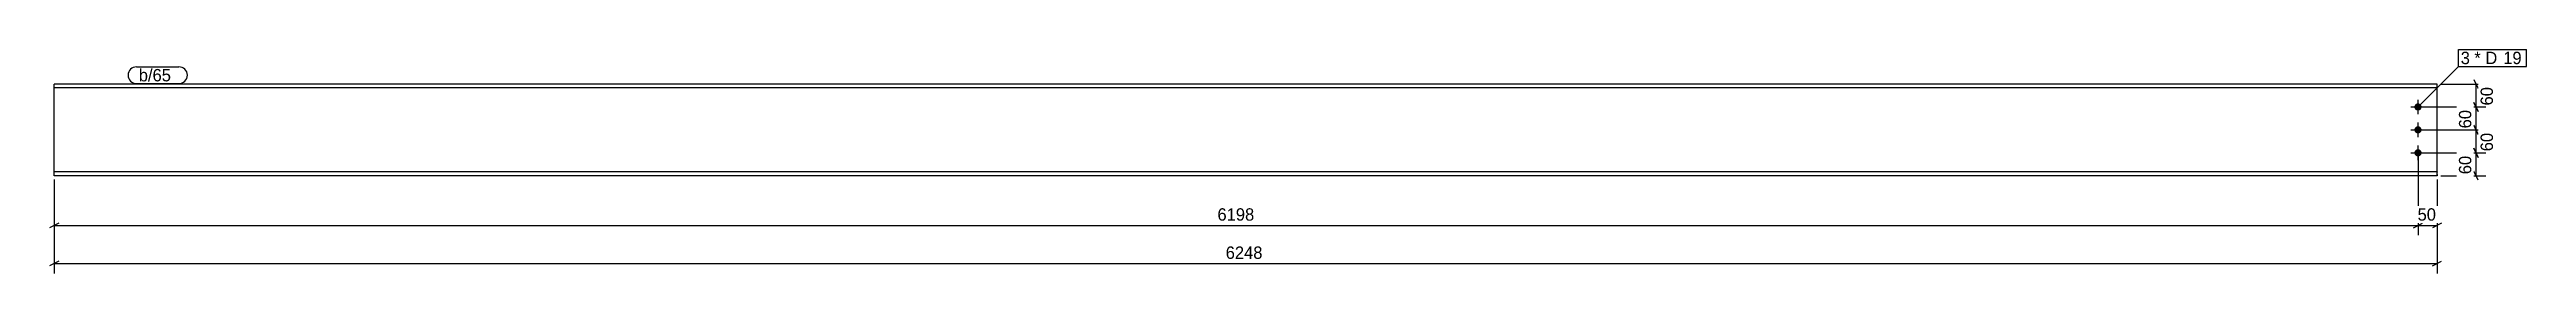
# Model space of a CAD drawing. Header units: millimetres. Extents: x 32 to 6526, y 32 to 618.
import ezdxf

# ---------------------------------------------------------------- set-up
doc = ezdxf.new("R2010")
doc.units = ezdxf.units.MM
doc.linetypes.add('DXK_LINE_DOT4', pattern=[0.9408, 0.4704, -0.4704])
doc.styles.add('Comic Sans MS', font='COMIC.TTF', dxfattribs={"height": 0.2})

msp = doc.modelspace()

# ---------------------------------------------------------------- hatches: boundary and pattern name
at = {"linetype": 'Continuous'}
for points in [[(6232.4, 467.6), (6232.6, 469.6), (6233.2, 471.5), (6234.2, 473.2), (6235.5, 474.7), (6237.1, 475.8), (6238.9, 476.6), (6240.9, 477), (6242.8, 477), (6244.8, 476.6), (6246.6, 475.8), (6248.2, 474.7), (6249.5, 473.2), (6250.5, 471.5), (6251.1, 469.6), (6251.4, 467.6), (6251.1, 465.6), (6250.5, 463.7), (6249.5, 462), (6248.2, 460.5), (6246.6, 459.4), (6244.8, 458.6), (6242.8, 458.2), (6240.9, 458.2), (6238.9, 458.6), (6237.1, 459.4), (6235.5, 460.5), (6234.2, 462), (6233.2, 463.7), (6232.6, 465.6)], [(6232.4, 407.6), (6232.6, 409.6), (6233.2, 411.5), (6234.2, 413.2), (6235.5, 414.7), (6237.1, 415.8), (6238.9, 416.6), (6240.9, 417), (6242.8, 417), (6244.8, 416.6), (6246.6, 415.8), (6248.2, 414.7), (6249.5, 413.2), (6250.5, 411.5), (6251.1, 409.6), (6251.4, 407.6), (6251.1, 405.6), (6250.5, 403.7), (6249.5, 402), (6248.2, 400.5), (6246.6, 399.4), (6244.8, 398.6), (6242.8, 398.2), (6240.9, 398.2), (6238.9, 398.6), (6237.1, 399.4), (6235.5, 400.5), (6234.2, 402), (6233.2, 403.7), (6232.6, 405.6)], [(6232.4, 347.6), (6232.6, 349.6), (6233.2, 351.5), (6234.2, 353.2), (6235.5, 354.7), (6237.1, 355.8), (6238.9, 356.6), (6240.9, 357), (6242.8, 357), (6244.8, 356.6), (6246.6, 355.8), (6248.2, 354.7), (6249.5, 353.2), (6250.5, 351.5), (6251.1, 349.6), (6251.4, 347.6), (6251.1, 345.6), (6250.5, 343.7), (6249.5, 342), (6248.2, 340.5), (6246.6, 339.4), (6244.8, 338.6), (6242.8, 338.2), (6240.9, 338.2), (6238.9, 338.6), (6237.1, 339.4), (6235.5, 340.5), (6234.2, 342), (6233.2, 343.7), (6232.6, 345.6)]]:
    msp.add_hatch(color=3, dxfattribs=at).paths.add_polyline_path(points)

# ---------------------------------------------------------------- linework, layer by layer
at = {"color": 7, "linetype": 'Continuous'}
for p, q in [((6291.9, 527.6), (44, 527.6)), ((44, 287.6), (44, 527.6)), ((6291.9, 517.8), (6291.9, 527.6)), ((6291.9, 517.8), (44, 517.8)), ((6291.9, 297.4), (6291.9, 517.8)), ((6291.9, 297.4), (44, 297.4)), ((6291.9, 287.6), (44, 287.6)), ((6291.9, 287.6), (6291.9, 297.4))]:
    msp.add_line(p, q, dxfattribs=at)
at = {"color": 7, "linetype": 'DXK_LINE_DOT4'}
for p, q in [((6291.9, 517.8), (6291.9, 527.6)), ((6291.9, 297.4), (6291.9, 517.8)), ((6291.9, 297.4), (6291.9, 287.6))]:
    msp.add_line(p, q, dxfattribs=at)
at = {"color": 8, "linetype": 'Continuous'}
for p, q in [((6301.9, 527.6), (6422.4, 527.6)), ((6388, 539.6), (6400, 515.6)), ((6394, 467.6), (6394, 527.6)), ((6251.9, 467.6), (6422.4, 467.6)), ((6400, 455.6), (6388, 479.6)), ((6251.9, 407.6), (6419.6, 407.6)), ((6400, 395.6), (6388, 419.6)), ((6241.9, 337.6), (6241.9, 132)), ((6241.9, 337.6), (6241.9, 132)), ((6251.9, 347.6), (6422.4, 347.6)), ((6400, 335.6), (6388, 359.6)), ((44, 277.6), (44, 132)), ((44, 277.6), (44, 32)), ((6291.9, 277.6), (6291.9, 32)), ((6291.9, 277.6), (6291.9, 132)), ((6301.9, 287.6), (6419.6, 287.6)), ((6400, 275.6), (6388, 299.6)), ((56, 163.6), (32, 151.6)), ((44, 157.6), (6241.9, 157.6)), ((6229.9, 151.6), (6253.9, 163.6)), ((6229.9, 151.6), (6253.9, 163.6)), ((6241.9, 157.6), (6291.9, 157.6)), ((6303.9, 163.6), (6279.9, 151.6)), ((56, 63.6), (32, 51.6)), ((44, 57.6), (6291.9, 57.6)), ((6279.9, 51.6), (6303.9, 63.6))]:
    msp.add_line(p, q, dxfattribs=at)
at = {"color": 3, "linetype": 'Continuous'}
for p, q in [((6222.9, 467.6), (6260.9, 467.6)), ((6241.9, 448.6), (6241.9, 486.6)), ((6222.9, 407.6), (6260.9, 407.6)), ((6241.9, 388.6), (6241.9, 426.6)), ((6222.9, 347.6), (6260.9, 347.6)), ((6241.9, 328.6), (6241.9, 366.6))]:
    msp.add_line(p, q, dxfattribs=at)

# ---------------------------------------------------------------- wipeouts: each hides what was drawn before it
at = {"color": 0}
msp.add_wipeout([(6380, 579.7), (6380, 611.7), (6353.9, 611.7), (6353.9, 579.7)], dxfattribs=at)

# ---------------------------------------------------------------- next in the draw order: wipeouts: each hides what was drawn before it
for points in [[(6380, 579.7), (6380, 611.7), (6353.9, 611.7), (6353.9, 579.7)], [(365.3, 534.6), (365.3, 566.6), (266, 566.6), (266, 534.6)], [(6444.8, 530.1), (6400, 530.1), (6400, 465.1), (6444.8, 465.1)], [(3198, 163.6), (3198, 208.4), (3087.8, 208.4), (3087.8, 163.6)], [(6299.3, 163.6), (6299.3, 208.4), (6234.4, 208.4), (6234.4, 163.6)], [(3226.5, 63.6), (3226.5, 108.4), (3109.4, 108.4), (3109.4, 63.6)]]:
    msp.add_wipeout(points, dxfattribs=at)

# ---------------------------------------------------------------- next in the draw order: linework, layer by layer
at = {"color": 7, "linetype": 'Continuous'}
msp.add_line((6347.9, 573.7), (6347.9, 617.7), dxfattribs=at)
at = {"color": 8, "linetype": 'Continuous'}
for p, q in [((6251.9, 467.6), (6419.6, 467.6)), ((6388, 479.6), (6400, 455.6)), ((6394, 407.6), (6394, 467.6))]:
    msp.add_line(p, q, dxfattribs=at)

# ---------------------------------------------------------------- next in the draw order: texts
at = {"color": 3, "style": 'Comic Sans MS'}
msp.add_text('60', height=32.38, rotation=90.00021, dxfattribs=at).set_placement((6438.4, 471.5))
for s, p in [('6198', (3094.2, 170)), ('50', (6240.8, 170)), ('6248', (3115.8, 70))]:
    msp.add_text(s, height=32.38, dxfattribs=at).set_placement(p)

# ---------------------------------------------------------------- next in the draw order: wipeouts: each hides what was drawn before it
at = {"color": 0}
for points in [[(6455.8, 579.7), (6455.8, 611.7), (6389.6, 611.7), (6389.6, 579.7)], [(365.3, 534.6), (365.3, 566.6), (266, 566.6), (266, 534.6)]]:
    msp.add_wipeout(points, dxfattribs=at)

# ---------------------------------------------------------------- next in the draw order: linework, layer by layer
at = {"color": 7, "linetype": 'Continuous'}
for p, q in [((260, 572.6), (371.3, 572.6)), ((260, 528.6), (371.3, 528.6))]:
    msp.add_line(p, q, dxfattribs=at)
for centre, start, end in [((260, 550.6), 90, 270), ((371.3, 550.6), 270, 90)]:
    msp.add_arc(centre, 22, start, end, dxfattribs=at)

# ---------------------------------------------------------------- next in the draw order: texts
at = {"color": 3, "style": 'Comic Sans MS'}
msp.add_text('b/65', height=32.38, dxfattribs=at).set_placement((266, 534.6))

# ---------------------------------------------------------------- next in the draw order: wipeouts: each hides what was drawn before it
at = {"color": 0}
for points in [[(6455.8, 579.7), (6455.8, 611.7), (6389.6, 611.7), (6389.6, 579.7)], [(6388, 470.1), (6343.2, 470.1), (6343.2, 405.1), (6388, 405.1)]]:
    msp.add_wipeout(points, dxfattribs=at)

# ---------------------------------------------------------------- next in the draw order: linework, layer by layer
at = {"color": 7, "linetype": 'Continuous'}
msp.add_line((6241.9, 467.6), (6347.9, 573.7), dxfattribs=at)
at = {"color": 8, "linetype": 'Continuous'}
for p, q in [((6251.9, 407.6), (6422.4, 407.6)), ((6388, 419.6), (6400, 395.6)), ((6394, 347.6), (6394, 407.6))]:
    msp.add_line(p, q, dxfattribs=at)

# ---------------------------------------------------------------- next in the draw order: texts
at = {"color": 3, "style": 'Comic Sans MS'}
msp.add_text('3', height=32.4, dxfattribs=at).set_placement((6353.9, 579.7))
msp.add_text('60', height=32.38, rotation=90.00021, dxfattribs=at).set_placement((6381.6, 411.5))

# ---------------------------------------------------------------- next in the draw order: wipeouts: each hides what was drawn before it
at = {"color": 0}
msp.add_wipeout([(6510.7, 579.7), (6510.7, 611.7), (6465.4, 611.7), (6465.4, 579.7)], dxfattribs=at)

# ---------------------------------------------------------------- next in the draw order: wipeouts: each hides what was drawn before it
for points in [[(6510.7, 579.7), (6510.7, 611.7), (6465.4, 611.7), (6465.4, 579.7)], [(6444.8, 410.1), (6400, 410.1), (6400, 345.1), (6444.8, 345.1)]]:
    msp.add_wipeout(points, dxfattribs=at)

# ---------------------------------------------------------------- next in the draw order: linework, layer by layer
at = {"color": 7, "linetype": 'Continuous'}
for p, q in [((6347.9, 617.7), (6526.3, 617.7)), ((6526.3, 573.7), (6526.3, 617.7)), ((6347.9, 573.7), (6526.3, 573.7))]:
    msp.add_line(p, q, dxfattribs=at)
at = {"color": 8, "linetype": 'Continuous'}
for p, q in [((6251.9, 347.6), (6419.6, 347.6)), ((6388, 359.6), (6400, 335.6)), ((6394, 287.6), (6394, 347.6))]:
    msp.add_line(p, q, dxfattribs=at)

# ---------------------------------------------------------------- next in the draw order: texts
at = {"color": 3, "style": 'Comic Sans MS'}
for s, p in [('* D', (6389.6, 579.7)), ('19', (6465.4, 579.7))]:
    msp.add_text(s, height=32.38, dxfattribs=at).set_placement(p)
msp.add_text('60', height=32.38, rotation=90.00021, dxfattribs=at).set_placement((6438.4, 351.5))

# ---------------------------------------------------------------- next in the draw order: wipeouts: each hides what was drawn before it
at = {"color": 0}
msp.add_wipeout([(6388, 350.1), (6343.2, 350.1), (6343.2, 285.1), (6388, 285.1)], dxfattribs=at)

# ---------------------------------------------------------------- next in the draw order: texts
at = {"color": 3, "style": 'Comic Sans MS'}
msp.add_text('60', height=32.38, rotation=90.00021, dxfattribs=at).set_placement((6381.6, 291.5))

doc.saveas('drawing.dxf')
